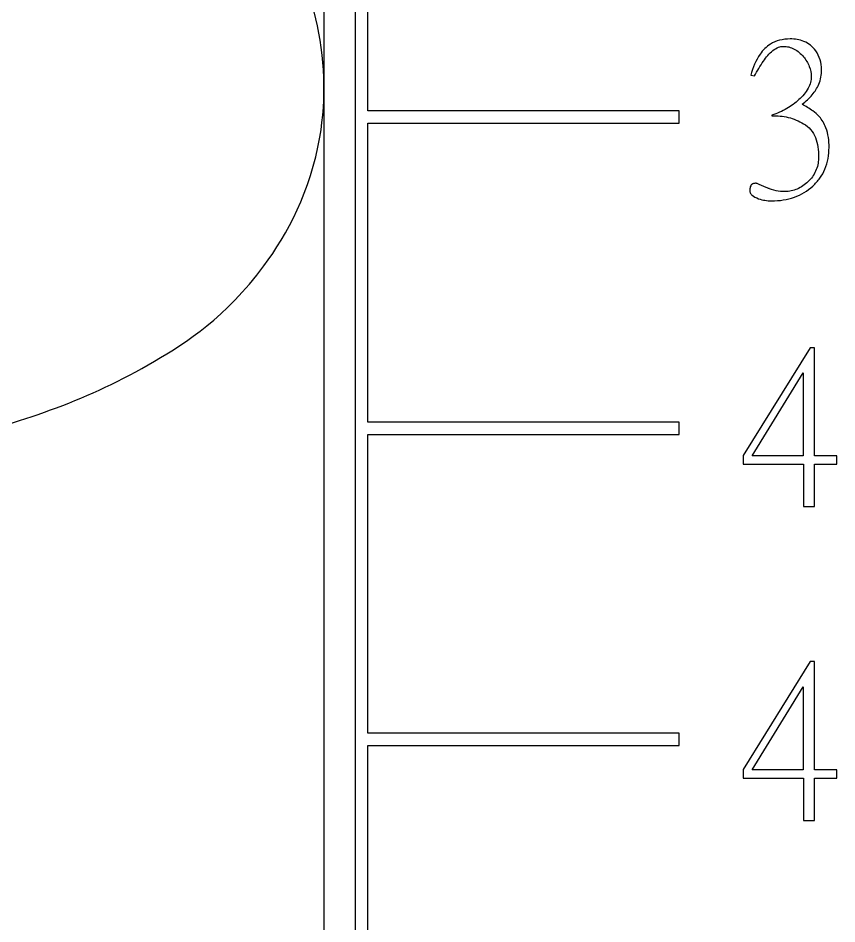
# Model space of a CAD drawing. Header units: inches. Extents: x 707 to 13003, y 909 to 9309.
# Drawn here: x 1441.1 to 1454.25, y 1620.62 to 1635.18 of the extents above; entities that cross this region are included whole.
import ezdxf

# ---------------------------------------------------------------- set-up
doc = ezdxf.new("R2010")
doc.units = ezdxf.units.IN
doc.header["$MEASUREMENT"] = 0

# ---------------------------------------------------------------- blocks, each defined once
blk = doc.blocks.new('BKM-1')
at = {"color": 2}
for p, q in [((35, -119), (35, -79)), ((35.5, -79), (35.5, -118.5)), ((35.7, -85), (35.7, -80.2)), ((41.853, -84.425), (41.914, -84.439)), ((40.7, -85), (35.7, -85)), ((40.7, -85.2), (40.7, -85)), ((42.193, -85.07), (42.193, -85.081)), ((35.7, -85.2), (40.7, -85.2)), ((35.7, -90), (35.7, -85.2)), ((42.807, -88.807), (41.731, -90.539)), ((42.875, -88.807), (42.807, -88.807)), ((42.875, -90.546), (42.875, -88.807)), ((41.873, -90.546), (42.695, -89.211)), ((42.695, -89.211), (42.695, -90.546)), ((40.7, -90), (35.7, -90)), ((40.7, -90.2), (40.7, -90)), ((35.7, -90.2), (40.7, -90.2)), ((35.7, -95), (35.7, -90.2)), ((41.731, -90.539), (41.731, -90.678)), ((41.731, -90.678), (42.699, -90.678)), ((42.695, -90.546), (41.873, -90.546)), ((42.699, -90.678), (42.699, -91.358)), ((43.235, -90.546), (42.875, -90.546)), ((42.875, -91.358), (42.875, -90.678)), ((42.875, -90.678), (43.235, -90.678)), ((43.235, -90.678), (43.235, -90.546)), ((42.699, -91.358), (42.875, -91.358)), ((42.807, -93.851), (41.731, -95.583)), ((42.875, -93.851), (42.807, -93.851)), ((42.875, -95.59), (42.875, -93.851)), ((41.873, -95.59), (42.695, -94.255)), ((42.695, -94.255), (42.695, -95.59)), ((40.7, -95), (35.7, -95)), ((40.7, -95.2), (40.7, -95)), ((35.7, -95.2), (40.7, -95.2)), ((35.7, -100), (35.7, -95.2)), ((41.731, -95.583), (41.731, -95.723)), ((42.695, -95.59), (41.873, -95.59)), ((43.235, -95.59), (42.875, -95.59)), ((43.235, -95.723), (43.235, -95.59)), ((41.731, -95.723), (42.699, -95.723)), ((42.699, -95.723), (42.699, -96.402)), ((42.875, -96.402), (42.875, -95.723)), ((42.875, -95.723), (43.235, -95.723)), ((42.699, -96.402), (42.875, -96.402))]:
    blk.add_line(p, q, dxfattribs=at)
for points, knots in [([(-27.984, -98.988), (-27.984, -98.989), (-27.864, -98.929), (-27.293, -98.717), (-26.651, -98.524), (-24.652, -98.04), (-23.098, -97.734), (-19.173, -97.07), (-16.711, -96.709), (-11.2, -95.968), (-8.13, -95.588), (-1.739, -94.82), (1.585, -94.431), (8.135, -93.649), (11.36, -93.254), (17.396, -92.455), (20.199, -92.051), (25.186, -91.209), (27.32, -90.781), (30.231, -89.96), (31.199, -89.656), (32.805, -88.712), (33.407, -88.328), (34.407, -86.99), (34.782, -86.285), (35.039, -84.801), (35.013, -84.12), (34.721, -82.91), (34.465, -82.392), (33.853, -81.47), (33.492, -81.118), (32.589, -80.364), (32.086, -80.096), (30.614, -79.399), (29.634, -79.099), (27.342, -78.502), (26.055, -78.226), (23.402, -77.73), (22.09, -77.509), (19.337, -77.08), (17.905, -76.872), (13.458, -76.258), (10.241, -75.855), (6.611, -75.416), (6.306, -75.379), (6, -75.342)], [20.983675, 20.983675, 20.983675, 20.983675, 21.084859, 21.084859, 21.270434, 21.270434, 21.534214, 21.534214, 21.836508, 21.836508, 22.15171, 22.15171, 22.472021, 22.472021, 22.795754, 22.795754, 23.124465, 23.124465, 23.468066, 23.468066, 23.698488, 23.698488, 23.812693, 23.812693, 23.880776, 23.880776, 23.929822, 23.929822, 23.979891, 23.979891, 24.043506, 24.043506, 24.153935, 24.153935, 24.372125, 24.372125, 24.585802, 24.585802, 24.762819, 24.762819, 24.931611, 24.931611, 25.26225, 25.26225, 25.292465, 25.292465, 25.292465, 25.292465]), ([(42.485, -83.844), (42.427, -83.844), (42.37, -83.851), (42.263, -83.879), (42.214, -83.9), (42.102, -83.97), (42.047, -84.025), (41.931, -84.188), (41.884, -84.308), (41.853, -84.425)], [-0.09323461, -0.09323461, -0.09323461, -0.09323461, -0.07604312, -0.07604312, -0.05990736, -0.05990736, -0.03648939, -0.03648939, 0, 0, 0, 0]), ([(41.914, -84.439), (41.956, -84.358), (42.004, -84.275), (42.098, -84.141), (42.15, -84.078), (42.234, -84.01), (42.265, -83.99), (42.323, -83.968), (42.347, -83.963), (42.373, -83.963)], [-0.06762377, -0.06762377, -0.06762377, -0.06762377, -0.04027885, -0.04027885, -0.01835807, -0.01835807, -0.00761107, -0.00761107, 0, 0, 0, 0]), ([(42.373, -83.963), (42.404, -83.963), (42.434, -83.966), (42.494, -83.981), (42.523, -83.992), (42.608, -84.036), (42.657, -84.08), (42.699, -84.129)], [-0.03803833, -0.03803833, -0.03803833, -0.03803833, -0.02874222, -0.02874222, -0.01953196, -0.01953196, 0, 0, 0, 0]), ([(42.896, -84.034), (42.872, -84.001), (42.844, -83.971), (42.78, -83.92), (42.745, -83.899), (42.637, -83.855), (42.561, -83.844), (42.485, -83.844)], [-0.04736208, -0.04736208, -0.04736208, -0.04736208, -0.03499534, -0.03499534, -0.02275994, -0.02275994, 0, 0, 0, 0]), ([(42.699, -84.129), (42.737, -84.177), (42.77, -84.229), (42.814, -84.338), (42.824, -84.392), (42.824, -84.449)], [-0.03525273, -0.03525273, -0.03525273, -0.03525273, -0.01689561, -0.01689561, 0, 0, 0, 0]), ([(42.991, -84.337), (42.991, -84.283), (42.983, -84.23), (42.951, -84.126), (42.927, -84.079), (42.896, -84.034)], [-0.03243743, -0.03243743, -0.03243743, -0.03243743, -0.01620482, -0.01620482, 0, 0, 0, 0]), ([(42.678, -84.894), (42.738, -84.849), (42.793, -84.799), (42.883, -84.69), (42.918, -84.634), (42.976, -84.497), (42.991, -84.418), (42.991, -84.337)], [-0.06678766, -0.06678766, -0.06678766, -0.06678766, -0.04450865, -0.04450865, -0.02452597, -0.02452597, 0, 0, 0, 0]), ([(42.824, -84.449), (42.824, -84.481), (42.82, -84.512), (42.803, -84.576), (42.791, -84.607), (42.738, -84.705), (42.685, -84.766), (42.627, -84.819)], [-0.04303325, -0.04303325, -0.04303325, -0.04303325, -0.03344066, -0.03344066, -0.02337933, -0.02337933, 0, 0, 0, 0]), ([(42.627, -84.819), (42.568, -84.874), (42.502, -84.921), (42.356, -85.006), (42.275, -85.041), (42.193, -85.07)], [-0.05063226, -0.05063226, -0.05063226, -0.05063226, -0.02633152, -0.02633152, 0, 0, 0, 0]), ([(42.953, -85.091), (42.926, -85.06), (42.888, -85.029), (42.796, -84.963), (42.735, -84.926), (42.678, -84.894)], [-0.03373854, -0.03373854, -0.03373854, -0.03373854, -0.01947343, -0.01947343, 0, 0, 0, 0]), ([(42.193, -85.081), (42.281, -85.076), (42.369, -85.084), (42.543, -85.127), (42.625, -85.161), (42.702, -85.206)], [-0.05358925, -0.05358925, -0.05358925, -0.05358925, -0.02687698, -0.02687698, 0, 0, 0, 0]), ([(43.11, -85.587), (43.11, -85.48), (43.097, -85.371), (43.035, -85.205), (43, -85.144), (42.953, -85.091)], [-0.0532017, -0.0532017, -0.0532017, -0.0532017, -0.0212428, -0.0212428, 0, 0, 0, 0]), ([(42.702, -85.206), (42.745, -85.231), (42.782, -85.263), (42.847, -85.339), (42.872, -85.383), (42.93, -85.525), (42.943, -85.633), (42.943, -85.736)], [-0.06092106, -0.06092106, -0.06092106, -0.06092106, -0.04611356, -0.04611356, -0.03091592, -0.03091592, 0, 0, 0, 0]), ([(42.848, -86.208), (42.891, -86.17), (42.929, -86.128), (42.995, -86.036), (43.023, -85.987), (43.091, -85.825), (43.11, -85.707), (43.11, -85.587)], [-0.06998181, -0.06998181, -0.06998181, -0.06998181, -0.0528208, -0.0528208, -0.03599918, -0.03599918, 0, 0, 0, 0]), ([(42.943, -85.736), (42.943, -85.808), (42.931, -85.878), (42.879, -86.01), (42.84, -86.069), (42.79, -86.12)], [-0.04284156, -0.04284156, -0.04284156, -0.04284156, -0.02134891, -0.02134891, 0, 0, 0, 0]), ([(41.931, -86.164), (41.922, -86.164), (41.914, -86.165), (41.898, -86.168), (41.891, -86.17), (41.875, -86.178), (41.868, -86.184), (41.853, -86.2), (41.848, -86.211), (41.838, -86.24), (41.836, -86.26), (41.836, -86.28)], [-0.01704085, -0.01704085, -0.01704085, -0.01704085, -0.0144869, -0.0144869, -0.0122092, -0.0122092, -0.00927516, -0.00927516, -0.00576895, -0.00576895, 0, 0, 0, 0]), ([(41.955, -86.168), (41.951, -86.166), (41.947, -86.166), (41.94, -86.164), (41.935, -86.164), (41.931, -86.164)], [-0.002406417, -0.002406417, -0.002406417, -0.002406417, -0.001273586, -0.001273586, 0, 0, 0, 0]), ([(42.152, -86.252), (42.15, -86.252), (42.142, -86.249), (42.124, -86.241), (42.109, -86.234), (42.055, -86.211), (41.996, -86.185), (41.955, -86.168)], [-0.01892755, -0.01892755, -0.01892755, -0.01892755, -0.0169466, -0.0169466, -0.01339152, -0.01339152, 0, 0, 0, 0]), ([(42.79, -86.12), (42.741, -86.171), (42.685, -86.215), (42.56, -86.275), (42.495, -86.292), (42.427, -86.297)], [-0.04179186, -0.04179186, -0.04179186, -0.04179186, -0.02047994, -0.02047994, 0, 0, 0, 0]), ([(41.836, -86.28), (41.836, -86.286), (41.837, -86.293), (41.84, -86.307), (41.842, -86.313), (41.852, -86.333), (41.862, -86.345), (41.899, -86.378), (41.936, -86.397), (41.979, -86.412)], [-0.02452311, -0.02452311, -0.02452311, -0.02452311, -0.02188897, -0.02188897, -0.01924347, -0.01924347, -0.01340101, -0.01340101, 0, 0, 0, 0]), ([(42.427, -86.297), (42.383, -86.3), (42.339, -86.298), (42.246, -86.283), (42.198, -86.269), (42.152, -86.252)], [-0.02806074, -0.02806074, -0.02806074, -0.02806074, -0.01483453, -0.01483453, 0, 0, 0, 0]), ([(42.189, -86.446), (42.313, -86.446), (42.436, -86.429), (42.663, -86.347), (42.761, -86.287), (42.848, -86.208)], [-0.07238754, -0.07238754, -0.07238754, -0.07238754, -0.03518655, -0.03518655, 0, 0, 0, 0]), ([(41.979, -86.412), (42.012, -86.424), (42.046, -86.432), (42.116, -86.443), (42.153, -86.446), (42.189, -86.446)], [-0.02147003, -0.02147003, -0.02147003, -0.02147003, -0.01092909, -0.01092909, 0, 0, 0, 0]), ([(-27.984, -121.845), (-27.984, -121.846), (-27.855, -121.782), (-27.255, -121.562), (-26.595, -121.365), (-24.55, -120.875), (-22.971, -120.567), (-18.998, -119.9), (-16.516, -119.538), (-10.974, -118.797), (-7.893, -118.416), (-1.489, -117.647), (1.836, -117.259), (8.382, -116.476), (11.599, -116.081), (17.615, -115.282), (20.403, -114.877), (25.359, -114.033), (27.474, -113.604), (30.384, -112.767), (31.355, -112.466), (32.927, -111.474), (33.43, -111.115), (34.342, -109.959), (34.744, -109.255), (35.034, -107.751), (35.023, -107.065), (34.75, -105.843), (34.501, -105.316), (33.899, -104.382), (33.543, -104.024), (32.659, -103.268), (32.168, -102.999), (30.794, -102.33), (29.91, -102.046), (27.729, -101.446), (26.41, -101.156), (23.719, -100.643), (22.415, -100.42), (19.68, -99.988), (18.258, -99.779), (13.838, -99.165), (10.633, -98.761), (4.053, -97.962), (0.684, -97.568), (-5.781, -96.8), (-8.882, -96.425), (-11.773, -96.051)], [14.70049, 14.70049, 14.70049, 14.70049, 14.805323, 14.805323, 14.99309, 14.99309, 15.258378, 15.258378, 15.561204, 15.561204, 15.87659, 15.87659, 16.196995, 16.196995, 16.52082, 16.52082, 16.84972, 16.84972, 17.194071, 17.194071, 17.429625, 17.429625, 17.524631, 17.524631, 17.5952, 17.5952, 17.644515, 17.644515, 17.694284, 17.694284, 17.75692, 17.75692, 17.863445, 17.863445, 18.062946, 18.062946, 18.287494, 18.287494, 18.465665, 18.465665, 18.634873, 18.634873, 18.965916, 18.965916, 19.290609, 19.290609, 19.600997, 19.600997, 19.600997, 19.600997])]:
    blk.add_open_spline(points, degree=3, knots=knots, dxfattribs=at)

msp = doc.modelspace()

# ---------------------------------------------------------------- block references
msp.add_blockref('BKM-1', (1411.017, 1718.69))

doc.saveas('drawing.dxf')
